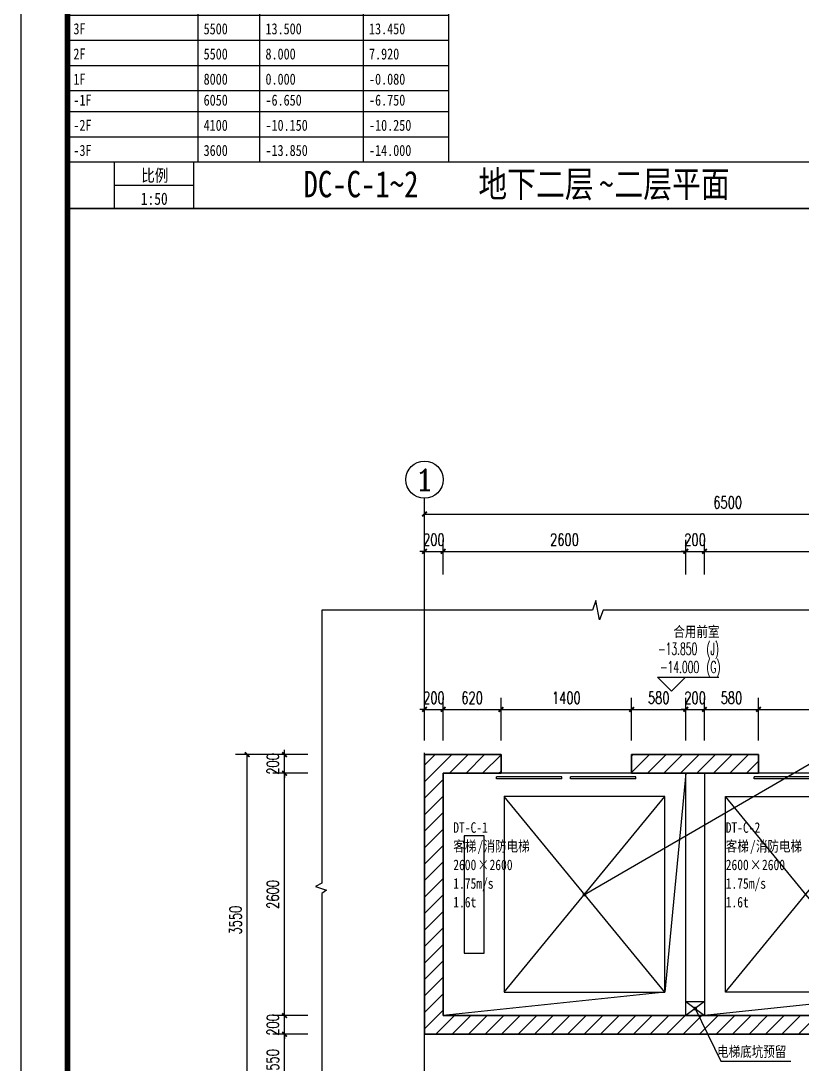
# Model space of a CAD drawing. Header units: millimetres. Extents: x 434053 to 1059003, y -2417481 to 936527.
# Drawn here: x 628801 to 637175, y -1947937 to -1936744 of the extents above; entities that cross this region are included whole.
import ezdxf
from ezdxf.enums import TextEntityAlignment as Align

# ---------------------------------------------------------------- set-up
doc = ezdxf.new("R2010")
doc.units = ezdxf.units.MM
doc.header["$LTSCALE"] = 1000
doc.header["$MEASUREMENT"] = 0
doc.linetypes.add('DOTE', pattern=[2.42, 2, -0.2, 0.02, -0.2])
doc.layers.get('Defpoints').update_dxf_attribs({"color": 6})
for name, color, linetype in [('A-ANNO-DIMS', 3, 'Continuous'), ('A-ANNO-ELEV', 3, 'Continuous'), ('A-ANNO-TTLB', 7, 'Continuous'), ('A-AXIS', 16, 'DOTE'), ('A-DOOR', 2, 'Continuous'), ('A-WALL-PATT', 8, 'Continuous'), ('AXIS', 3, 'Continuous'), ('AXIS_TEXT', 7, 'Continuous'), ('DIM_SYMB', 3, 'Continuous'), ('PARTS-STAIR', 2, 'Continuous'), ('PUB_DIM', 83, 'Continuous'), ('PUB_TAB', 7, 'Continuous'), ('PUB_TEXT', 7, 'Continuous'), ('建筑-楼板开洞', 251, 'Continuous')]:
    doc.layers.add(name, color=color, linetype=linetype)
doc.layers.add('A-ANNO-TEXT', color=7, linetype='Continuous', lineweight=25)
doc.layers.add('A-WALL', color=5, linetype='Continuous', lineweight=35)
doc.styles.add('_TCH_AXIS', font='COMPLEX', dxfattribs={"bigfont": 'GBCBIG'})
doc.styles.add('_TCH_DIM', font='SIMPLEX.shx', dxfattribs={"width": 0.8, "height": 3, "bigfont": 'GBCBIG.shx'})
doc.styles.add('_TCH_DIM_T3', font='SIMPLEX', dxfattribs={"width": 0.705882, "bigfont": 'GBCBIG'})
doc.styles.add('COMPLEX', font='COMPLEX')
doc.styles.add('TITXV', font='', dxfattribs={"width": 0.8})
doc.styles.add('宋体', font='', dxfattribs={"width": 0.8})
doc.styles.get('TITXV').set_extended_font_data('SimSun')
doc.styles.get('宋体').set_extended_font_data('SimSun')
doc.dimstyles.new('_TCH_ARCH&&50', dxfattribs={"dimtxt": 127.5, "dimasz": 50, "dimexe": 125, "dimexo": 150, "dimgap": 61.25, "dimtad": 1, "dimdec": 0, "dimzin": 0, "dimdsep": 46, "dimtxsty": '_TCH_DIM_T3', "dimblk": 'ARCHTICK', "dimcen": 0.09, "dimclrt": 7, "dimazin": 2, "dimtfac": 1, "dimtdec": 0, "dimtix": 1, "dimtmove": 2, "dimatfit": 3, "dimfxl": 1, "dimtolj": 1, "dimtzin": 0, "dimarcsym": 0})
pattern_1 = [(45, (-1713816.56, -1462893.01), (-88.388383, 88.388383), [])]

# ---------------------------------------------------------------- blocks, each defined once
blk = doc.blocks.new('asdfgafgA$C15443CC7')
at = {"layer": 'A-ANNO-TTLB'}
blk.add_lwpolyline([(52200, 0), (209850, 0), (209850, 89100), (52200, 89100)], close=True, dxfattribs=at)
at = {"layer": 'A-ANNO-TTLB', "const_width": 180}
blk.add_lwpolyline([(55950, 1500), (208350, 1500), (208350, 87600), (55950, 87600)], close=True, dxfattribs=at)
blk = doc.blocks.new('asdfadfsdhg')
at = {"xscale": 0.3333333333333333, "yscale": 0.3333333333333333, "zscale": 0.3333333333333333, "rotation": 270}
blk.add_blockref('asdfgafgA$C15443CC7', (0, 69950), dxfattribs=at)
blk = doc.blocks.new('adfgfsfgj')
for p, q in [((0, 500), (14325, 500)), ((500, 500), (500, 0)), ((1350, 500), (1350, 0)), ((500, 250), (1350, 250))]:
    blk.add_line(p, q)
blk.add_lwpolyline([(0, 14820), (14325, 14820), (14325, 0), (0, 0)], close=True)
at = {"layer": 'PUB_TEXT', "style": '宋体', "width": 0.8}
for s, p in [('比例', (791, 288)), ('1:50', (786, 38))]:
    blk.add_text(s, height=132.2, dxfattribs=at).set_placement(p)
blk = doc.blocks.new('ASDGSDF')
at = {"layer": 'PUB_TAB'}
for points in [[(0, 1845), (4089, 1845)], [(0, 1845), (0, 0)], [(1396, 1845), (1396, 765)], [(2059, 1845), (2059, 765)], [(3169, 1845), (3169, 765)], [(4089, 765), (4089, 1845)], [(0, 1575), (4089, 1575)], [(0, 1575), (4089, 1575)], [(0, 1575), (4089, 1575)], [(0, 1575), (4089, 1575)], [(0, 1305), (4089, 1305)], [(0, 1035), (4089, 1035)], [(0, 765), (4089, 765)], [(0, 0), (4089, 0), (4089, 765)], [(0, 765), (4089, 765)], [(0, 765), (4089, 765)], [(1396, 765), (1396, 0)], [(2059, 765), (2059, 0)], [(3169, 765), (3169, 0)], [(0, 540), (4089, 540)], [(0, 270), (4089, 270)]]:
    blk.add_lwpolyline(points, dxfattribs=at)
at = {"layer": 'PUB_TAB', "style": 'TITXV', "width": 0.8}
for s, p in [('楼层', (63, 1638)), ('层高', (1459, 1638)), ('建筑标高（', (2122, 1638)), ('J', (2802, 1638)), ('）', (2870, 1638)), ('H', (3007, 1638)), ('结构标高', (3232, 1638)), ('(G)', (3776, 1638)), ('3F', (63, 1368)), ('5500', (1459, 1368)), ('13.500', (2122, 1368)), ('13.450', (3232, 1368)), ('2F', (63, 1098)), ('5500', (1459, 1098)), ('8.000', (2122, 1098)), ('7.920', (3232, 1098)), ('1F', (63, 828)), ('8000', (1459, 828)), ('0.000', (2122, 828)), ('-0.080', (3232, 828)), ('-1F', (63, 603)), ('6050', (1459, 603)), ('-6.650', (2122, 603)), ('-6.750', (3232, 603)), ('-2F', (63, 333)), ('4100', (1459, 333)), ('-10.150', (2122, 333)), ('-10.250', (3232, 333)), ('-3F', (63, 63)), ('3600', (1459, 63)), ('-13.850', (2122, 63)), ('-14.000', (3232, 63))]:
    blk.add_text(s, height=119, dxfattribs=at).set_placement(p)
blk = doc.blocks.new('_AXISO')
blk.add_circle((0, 0), 0.5)
at = {"layer": 'AXIS_TEXT', "style": 'COMPLEX', "width": 1.041667}
blk.add_attdef('A', text='', height=0.56, dxfattribs=at).set_placement((-0.25, -0.28), (0.25, -0.28), align=Align.FIT)
blk = doc.blocks.new('_ArchTick')
at = {"color": 0, "linetype": 'ByBlock', "const_width": 0.4}
blk.add_lwpolyline([(-0.5, -0.5), (0.5, 0.5)], dxfattribs=at)
blk = doc.blocks.new('*D2522')
at = {"layer": 'Defpoints', "color": 0, "transparency": 16777216}
for p in [(-7400, 10350), (-6600, 10350), (-6600, 6800)]:
    blk.add_point(p, dxfattribs=at)
at = {"layer": 'PUB_DIM', "color": 0, "lineweight": -2, "transparency": 16777216}
for p, q in [((-6750, 10350), (-7525, 10350)), ((-7400, 6800), (-7400, 10350)), ((-6750, 6800), (-7525, 6800))]:
    blk.add_line(p, q, dxfattribs=at)
at = {"layer": 'PUB_DIM', "color": 0, "lineweight": -2, "transparency": 16777216, "xscale": 50, "yscale": 50, "zscale": 50}
for p, rotation in [((-7400, 10350), 90), ((-7400, 6800), 270)]:
    blk.add_blockref('_ArchTick', p, dxfattribs=dict(at, rotation=rotation))
at = {"layer": 'PUB_DIM', "color": 7, "transparency": 16777216, "insert": (-7525, 8575), "char_height": 127.5, "attachment_point": 5, "rotation": 90, "style": '_TCH_DIM_T3'}
blk.add_mtext('\\A1;3550', dxfattribs=at)
blk = doc.blocks.new('*D2523')
at = {"layer": 'Defpoints', "color": 0, "transparency": 16777216}
for p in [(-7000, 10350), (-6600, 10350), (-6600, 10150)]:
    blk.add_point(p, dxfattribs=at)
at = {"layer": 'PUB_DIM', "color": 0, "lineweight": -2, "transparency": 16777216}
for p, q in [((-6750, 10350), (-7125, 10350)), ((-7000, 10350), (-7000, 10400)), ((-7000, 10150), (-7000, 10350)), ((-6750, 10150), (-7125, 10150)), ((-7000, 10150), (-7000, 10100))]:
    blk.add_line(p, q, dxfattribs=at)
at = {"layer": 'PUB_DIM', "color": 0, "lineweight": -2, "transparency": 16777216, "xscale": 50, "yscale": 50, "zscale": 50}
for p, rotation in [((-7000, 10350), 270), ((-7000, 10150), 90)]:
    blk.add_blockref('_ArchTick', p, dxfattribs=dict(at, rotation=rotation))
at = {"layer": 'PUB_DIM', "color": 7, "transparency": 16777216, "insert": (-7125, 10250), "char_height": 127.5, "attachment_point": 5, "rotation": 90, "style": '_TCH_DIM_T3'}
blk.add_mtext('\\A1;200', dxfattribs=at)
blk = doc.blocks.new('*D2524')
at = {"layer": 'Defpoints', "color": 0, "transparency": 16777216}
for p in [(-7000, 10150), (-6600, 10150), (-6600, 7550)]:
    blk.add_point(p, dxfattribs=at)
at = {"layer": 'PUB_DIM', "color": 0, "lineweight": -2, "transparency": 16777216}
for p, q in [((-6750, 10150), (-7125, 10150)), ((-7000, 7550), (-7000, 10150)), ((-6750, 7550), (-7125, 7550))]:
    blk.add_line(p, q, dxfattribs=at)
at = {"layer": 'PUB_DIM', "color": 0, "lineweight": -2, "transparency": 16777216, "xscale": 50, "yscale": 50, "zscale": 50}
for p, rotation in [((-7000, 10150), 90), ((-7000, 7550), 270)]:
    blk.add_blockref('_ArchTick', p, dxfattribs=dict(at, rotation=rotation))
at = {"layer": 'PUB_DIM', "color": 7, "transparency": 16777216, "insert": (-7125, 8850), "char_height": 127.5, "attachment_point": 5, "rotation": 90, "style": '_TCH_DIM_T3'}
blk.add_mtext('\\A1;2600', dxfattribs=at)
blk = doc.blocks.new('*D2525')
at = {"layer": 'Defpoints', "color": 0, "transparency": 16777216}
for p in [(-7000, 7550), (-6600, 7550), (-6600, 7350)]:
    blk.add_point(p, dxfattribs=at)
at = {"layer": 'PUB_DIM', "color": 0, "lineweight": -2, "transparency": 16777216}
for p, q in [((-6750, 7550), (-7125, 7550)), ((-7000, 7550), (-7000, 7600)), ((-7000, 7350), (-7000, 7550)), ((-6750, 7350), (-7125, 7350)), ((-7000, 7350), (-7000, 7300))]:
    blk.add_line(p, q, dxfattribs=at)
at = {"layer": 'PUB_DIM', "color": 0, "lineweight": -2, "transparency": 16777216, "xscale": 50, "yscale": 50, "zscale": 50}
for p, rotation in [((-7000, 7550), 270), ((-7000, 7350), 90)]:
    blk.add_blockref('_ArchTick', p, dxfattribs=dict(at, rotation=rotation))
at = {"layer": 'PUB_DIM', "color": 7, "transparency": 16777216, "insert": (-7125, 7450), "char_height": 127.5, "attachment_point": 5, "rotation": 90, "style": '_TCH_DIM_T3'}
blk.add_mtext('\\A1;200', dxfattribs=at)
blk = doc.blocks.new('*D2526')
at = {"layer": 'Defpoints', "color": 0, "transparency": 16777216}
for p in [(-7000, 7350), (-6600, 7350), (-6600, 6800)]:
    blk.add_point(p, dxfattribs=at)
at = {"layer": 'PUB_DIM', "color": 0, "lineweight": -2, "transparency": 16777216}
for p, q in [((-6750, 7350), (-7125, 7350)), ((-7000, 6800), (-7000, 7350)), ((-6750, 6800), (-7125, 6800))]:
    blk.add_line(p, q, dxfattribs=at)
at = {"layer": 'PUB_DIM', "color": 0, "lineweight": -2, "transparency": 16777216, "xscale": 50, "yscale": 50, "zscale": 50}
for p, rotation in [((-7000, 7350), 90), ((-7000, 6800), 270)]:
    blk.add_blockref('_ArchTick', p, dxfattribs=dict(at, rotation=rotation))
at = {"layer": 'PUB_DIM', "color": 7, "transparency": 16777216, "insert": (-7125, 7075), "char_height": 127.5, "attachment_point": 5, "rotation": 90, "style": '_TCH_DIM_T3'}
blk.add_mtext('\\A1;550', dxfattribs=at)
blk = doc.blocks.new('*D2538')
at = {"layer": 'Defpoints', "color": 0, "transparency": 16777216}
for p in [(1000, 12931), (-5500, 12131), (1000, 12131)]:
    blk.add_point(p, dxfattribs=at)
at = {"layer": 'PUB_DIM', "color": 0, "lineweight": -2, "transparency": 16777216}
for p, q in [((-5500, 12281), (-5500, 13056)), ((1000, 12281), (1000, 13056)), ((-5500, 12931), (1000, 12931))]:
    blk.add_line(p, q, dxfattribs=at)
at = {"layer": 'PUB_DIM', "color": 0, "lineweight": -2, "transparency": 16777216, "xscale": 50, "yscale": 50, "zscale": 50, "rotation": 180}
blk.add_blockref('_ArchTick', (-5500, 12931), dxfattribs=at)
at = {"layer": 'PUB_DIM', "color": 0, "lineweight": -2, "transparency": 16777216, "xscale": 50, "yscale": 50, "zscale": 50}
blk.add_blockref('_ArchTick', (1000, 12931), dxfattribs=at)
at = {"layer": 'PUB_DIM', "color": 7, "transparency": 16777216, "insert": (-2250, 13056), "char_height": 127.5, "attachment_point": 5, "style": '_TCH_DIM_T3'}
blk.add_mtext('\\A1;6500', dxfattribs=at)
blk = doc.blocks.new('*D2539')
at = {"layer": 'Defpoints', "color": 0, "transparency": 16777216}
for p in [(-5300, 12531), (-5500, 12131), (-5300, 12131)]:
    blk.add_point(p, dxfattribs=at)
at = {"layer": 'PUB_DIM', "color": 0, "lineweight": -2, "transparency": 16777216}
for p, q in [((-5500, 12281), (-5500, 12656)), ((-5300, 12281), (-5300, 12656)), ((-5500, 12531), (-5550, 12531)), ((-5500, 12531), (-5300, 12531)), ((-5300, 12531), (-5250, 12531))]:
    blk.add_line(p, q, dxfattribs=at)
at = {"layer": 'PUB_DIM', "color": 0, "lineweight": -2, "transparency": 16777216, "xscale": 50, "yscale": 50, "zscale": 50}
blk.add_blockref('_ArchTick', (-5500, 12531), dxfattribs=at)
at = {"layer": 'PUB_DIM', "color": 0, "lineweight": -2, "transparency": 16777216, "xscale": 50, "yscale": 50, "zscale": 50, "rotation": 180}
blk.add_blockref('_ArchTick', (-5300, 12531), dxfattribs=at)
at = {"layer": 'PUB_DIM', "color": 7, "transparency": 16777216, "insert": (-5400, 12656), "char_height": 127.5, "attachment_point": 5, "style": '_TCH_DIM_T3'}
blk.add_mtext('\\A1;200', dxfattribs=at)
blk = doc.blocks.new('*D2540')
at = {"layer": 'Defpoints', "color": 0, "transparency": 16777216}
for p in [(-2700, 12531), (-5300, 12131), (-2700, 12131)]:
    blk.add_point(p, dxfattribs=at)
at = {"layer": 'PUB_DIM', "color": 0, "lineweight": -2, "transparency": 16777216}
for p, q in [((-5300, 12281), (-5300, 12656)), ((-2700, 12281), (-2700, 12656)), ((-5300, 12531), (-2700, 12531))]:
    blk.add_line(p, q, dxfattribs=at)
at = {"layer": 'PUB_DIM', "color": 0, "lineweight": -2, "transparency": 16777216, "xscale": 50, "yscale": 50, "zscale": 50, "rotation": 180}
blk.add_blockref('_ArchTick', (-5300, 12531), dxfattribs=at)
at = {"layer": 'PUB_DIM', "color": 0, "lineweight": -2, "transparency": 16777216, "xscale": 50, "yscale": 50, "zscale": 50}
blk.add_blockref('_ArchTick', (-2700, 12531), dxfattribs=at)
at = {"layer": 'PUB_DIM', "color": 7, "transparency": 16777216, "insert": (-4000, 12656), "char_height": 127.5, "attachment_point": 5, "style": '_TCH_DIM_T3'}
blk.add_mtext('\\A1;2600', dxfattribs=at)
blk = doc.blocks.new('*D2541')
at = {"layer": 'Defpoints', "color": 0, "transparency": 16777216}
for p in [(-2500, 12531), (-2700, 12131), (-2500, 12131)]:
    blk.add_point(p, dxfattribs=at)
at = {"layer": 'PUB_DIM', "color": 0, "lineweight": -2, "transparency": 16777216}
for p, q in [((-2700, 12281), (-2700, 12656)), ((-2500, 12281), (-2500, 12656)), ((-2700, 12531), (-2750, 12531)), ((-2700, 12531), (-2500, 12531)), ((-2500, 12531), (-2450, 12531))]:
    blk.add_line(p, q, dxfattribs=at)
at = {"layer": 'PUB_DIM', "color": 0, "lineweight": -2, "transparency": 16777216, "xscale": 50, "yscale": 50, "zscale": 50}
blk.add_blockref('_ArchTick', (-2700, 12531), dxfattribs=at)
at = {"layer": 'PUB_DIM', "color": 0, "lineweight": -2, "transparency": 16777216, "xscale": 50, "yscale": 50, "zscale": 50, "rotation": 180}
blk.add_blockref('_ArchTick', (-2500, 12531), dxfattribs=at)
at = {"layer": 'PUB_DIM', "color": 7, "transparency": 16777216, "insert": (-2600, 12656), "char_height": 127.5, "attachment_point": 5, "style": '_TCH_DIM_T3'}
blk.add_mtext('\\A1;200', dxfattribs=at)
blk = doc.blocks.new('*D2542')
at = {"layer": 'Defpoints', "color": 0, "transparency": 16777216}
for p in [(100, 12531), (-2500, 12131), (100, 12131)]:
    blk.add_point(p, dxfattribs=at)
at = {"layer": 'PUB_DIM', "color": 0, "lineweight": -2, "transparency": 16777216}
for p, q in [((-2500, 12281), (-2500, 12656)), ((100, 12281), (100, 12656)), ((-2500, 12531), (100, 12531))]:
    blk.add_line(p, q, dxfattribs=at)
at = {"layer": 'PUB_DIM', "color": 0, "lineweight": -2, "transparency": 16777216, "xscale": 50, "yscale": 50, "zscale": 50, "rotation": 180}
blk.add_blockref('_ArchTick', (-2500, 12531), dxfattribs=at)
at = {"layer": 'PUB_DIM', "color": 0, "lineweight": -2, "transparency": 16777216, "xscale": 50, "yscale": 50, "zscale": 50}
blk.add_blockref('_ArchTick', (100, 12531), dxfattribs=at)
at = {"layer": 'PUB_DIM', "color": 7, "transparency": 16777216, "insert": (-1200, 12656), "char_height": 127.5, "attachment_point": 5, "style": '_TCH_DIM_T3'}
blk.add_mtext('\\A1;2600', dxfattribs=at)
blk = doc.blocks.new('asdfasfasdfas')
at = {"layer": 'PARTS-STAIR'}
for p, q in [((860, 2100), (-860, 2100)), ((860, 0), (-860, 2100)), ((-860, 2100), (-860, 0)), ((-860, 0), (860, 2100)), ((860, 0), (860, 2100)), ((-1075, 1680), (-1290, 1680)), ((-1290, 1680), (-1290, 420)), ((-1075, 420), (-1075, 1680)), ((-1290, 420), (-1075, 420)), ((-860, 0), (860, 0))]:
    blk.add_line(p, q, dxfattribs=at)
blk = doc.blocks.new('*D1789')
at = {"layer": 'A-ANNO-DIMS', "color": 0, "lineweight": -2, "transparency": 16777216}
for p, q in [((633128, -1944466), (633128, -1944006)), ((633328, -1944466), (633328, -1944006)), ((633128, -1944131), (633078, -1944131)), ((633128, -1944131), (633328, -1944131)), ((633328, -1944131), (633378, -1944131))]:
    blk.add_line(p, q, dxfattribs=at)
at = {"layer": 'Defpoints', "color": 0, "transparency": 16777216}
for p in [(633328, -1944131), (633128, -1944616), (633328, -1944616)]:
    blk.add_point(p, dxfattribs=at)
at = {"layer": 'A-ANNO-DIMS', "color": 0, "lineweight": -2, "transparency": 16777216, "xscale": 50, "yscale": 50, "zscale": 50}
blk.add_blockref('_ArchTick', (633128, -1944131), dxfattribs=at)
at = {"layer": 'A-ANNO-DIMS', "color": 0, "lineweight": -2, "transparency": 16777216, "xscale": 50, "yscale": 50, "zscale": 50, "rotation": 180}
blk.add_blockref('_ArchTick', (633328, -1944131), dxfattribs=at)
at = {"layer": 'A-ANNO-DIMS', "color": 7, "transparency": 16777216, "insert": (633228, -1944006), "char_height": 127.5, "attachment_point": 5, "style": '_TCH_DIM_T3'}
blk.add_mtext('\\A1;200', dxfattribs=at)
blk = doc.blocks.new('*D1790')
at = {"layer": 'A-ANNO-DIMS', "color": 0, "lineweight": -2, "transparency": 16777216}
for p, q in [((633328, -1944466), (633328, -1944006)), ((633948, -1944466), (633948, -1944006)), ((633328, -1944131), (633948, -1944131))]:
    blk.add_line(p, q, dxfattribs=at)
at = {"layer": 'Defpoints', "color": 0, "transparency": 16777216}
for p in [(633948, -1944131), (633328, -1944616), (633948, -1944616)]:
    blk.add_point(p, dxfattribs=at)
at = {"layer": 'A-ANNO-DIMS', "color": 0, "lineweight": -2, "transparency": 16777216, "xscale": 50, "yscale": 50, "zscale": 50, "rotation": 180}
blk.add_blockref('_ArchTick', (633328, -1944131), dxfattribs=at)
at = {"layer": 'A-ANNO-DIMS', "color": 0, "lineweight": -2, "transparency": 16777216, "xscale": 50, "yscale": 50, "zscale": 50}
blk.add_blockref('_ArchTick', (633948, -1944131), dxfattribs=at)
at = {"layer": 'A-ANNO-DIMS', "color": 7, "transparency": 16777216, "insert": (633638, -1944006), "char_height": 127.5, "attachment_point": 5, "style": '_TCH_DIM_T3'}
blk.add_mtext('\\A1;620', dxfattribs=at)
blk = doc.blocks.new('*D1791')
at = {"layer": 'A-ANNO-DIMS', "color": 0, "lineweight": -2, "transparency": 16777216}
for p, q in [((633948, -1944466), (633948, -1944006)), ((635348, -1944466), (635348, -1944006)), ((633948, -1944131), (635348, -1944131))]:
    blk.add_line(p, q, dxfattribs=at)
at = {"layer": 'Defpoints', "color": 0, "transparency": 16777216}
for p in [(635348, -1944131), (633948, -1944616), (635348, -1944616)]:
    blk.add_point(p, dxfattribs=at)
at = {"layer": 'A-ANNO-DIMS', "color": 0, "lineweight": -2, "transparency": 16777216, "xscale": 50, "yscale": 50, "zscale": 50, "rotation": 180}
blk.add_blockref('_ArchTick', (633948, -1944131), dxfattribs=at)
at = {"layer": 'A-ANNO-DIMS', "color": 0, "lineweight": -2, "transparency": 16777216, "xscale": 50, "yscale": 50, "zscale": 50}
blk.add_blockref('_ArchTick', (635348, -1944131), dxfattribs=at)
at = {"layer": 'A-ANNO-DIMS', "color": 7, "transparency": 16777216, "insert": (634648, -1944006), "char_height": 127.5, "attachment_point": 5, "style": '_TCH_DIM_T3'}
blk.add_mtext('\\A1;1400', dxfattribs=at)
blk = doc.blocks.new('*D1792')
at = {"layer": 'A-ANNO-DIMS', "color": 0, "lineweight": -2, "transparency": 16777216}
for p, q in [((635348, -1944466), (635348, -1944006)), ((635928, -1944466), (635928, -1944006)), ((635348, -1944131), (635928, -1944131))]:
    blk.add_line(p, q, dxfattribs=at)
at = {"layer": 'Defpoints', "color": 0, "transparency": 16777216}
for p in [(635928, -1944131), (635348, -1944616), (635928, -1944616)]:
    blk.add_point(p, dxfattribs=at)
at = {"layer": 'A-ANNO-DIMS', "color": 0, "lineweight": -2, "transparency": 16777216, "xscale": 50, "yscale": 50, "zscale": 50, "rotation": 180}
blk.add_blockref('_ArchTick', (635348, -1944131), dxfattribs=at)
at = {"layer": 'A-ANNO-DIMS', "color": 0, "lineweight": -2, "transparency": 16777216, "xscale": 50, "yscale": 50, "zscale": 50}
blk.add_blockref('_ArchTick', (635928, -1944131), dxfattribs=at)
at = {"layer": 'A-ANNO-DIMS', "color": 7, "transparency": 16777216, "insert": (635638, -1944006), "char_height": 127.5, "attachment_point": 5, "style": '_TCH_DIM_T3'}
blk.add_mtext('\\A1;580', dxfattribs=at)
blk = doc.blocks.new('*D1793')
at = {"layer": 'A-ANNO-DIMS', "color": 0, "lineweight": -2, "transparency": 16777216}
for p, q in [((635928, -1944466), (635928, -1944006)), ((636128, -1944466), (636128, -1944006)), ((635928, -1944131), (635878, -1944131)), ((635928, -1944131), (636128, -1944131)), ((636128, -1944131), (636178, -1944131))]:
    blk.add_line(p, q, dxfattribs=at)
at = {"layer": 'Defpoints', "color": 0, "transparency": 16777216}
for p in [(636128, -1944131), (635928, -1944616), (636128, -1944616)]:
    blk.add_point(p, dxfattribs=at)
at = {"layer": 'A-ANNO-DIMS', "color": 0, "lineweight": -2, "transparency": 16777216, "xscale": 50, "yscale": 50, "zscale": 50}
blk.add_blockref('_ArchTick', (635928, -1944131), dxfattribs=at)
at = {"layer": 'A-ANNO-DIMS', "color": 0, "lineweight": -2, "transparency": 16777216, "xscale": 50, "yscale": 50, "zscale": 50, "rotation": 180}
blk.add_blockref('_ArchTick', (636128, -1944131), dxfattribs=at)
at = {"layer": 'A-ANNO-DIMS', "color": 7, "transparency": 16777216, "insert": (636028, -1944006), "char_height": 127.5, "attachment_point": 5, "style": '_TCH_DIM_T3'}
blk.add_mtext('\\A1;200', dxfattribs=at)
blk = doc.blocks.new('*D1794')
at = {"layer": 'A-ANNO-DIMS', "color": 0, "lineweight": -2, "transparency": 16777216}
for p, q in [((636128, -1944466), (636128, -1944006)), ((636708, -1944466), (636708, -1944006)), ((636128, -1944131), (636708, -1944131))]:
    blk.add_line(p, q, dxfattribs=at)
at = {"layer": 'Defpoints', "color": 0, "transparency": 16777216}
for p in [(636708, -1944131), (636128, -1944616), (636708, -1944616)]:
    blk.add_point(p, dxfattribs=at)
at = {"layer": 'A-ANNO-DIMS', "color": 0, "lineweight": -2, "transparency": 16777216, "xscale": 50, "yscale": 50, "zscale": 50, "rotation": 180}
blk.add_blockref('_ArchTick', (636128, -1944131), dxfattribs=at)
at = {"layer": 'A-ANNO-DIMS', "color": 0, "lineweight": -2, "transparency": 16777216, "xscale": 50, "yscale": 50, "zscale": 50}
blk.add_blockref('_ArchTick', (636708, -1944131), dxfattribs=at)
at = {"layer": 'A-ANNO-DIMS', "color": 7, "transparency": 16777216, "insert": (636418, -1944006), "char_height": 127.5, "attachment_point": 5, "style": '_TCH_DIM_T3'}
blk.add_mtext('\\A1;580', dxfattribs=at)
blk = doc.blocks.new('*D1795')
at = {"layer": 'A-ANNO-DIMS', "color": 0, "lineweight": -2, "transparency": 16777216}
for p, q in [((636708, -1944466), (636708, -1944006)), ((638108, -1944466), (638108, -1944006)), ((636708, -1944131), (638108, -1944131))]:
    blk.add_line(p, q, dxfattribs=at)
at = {"layer": 'Defpoints', "color": 0, "transparency": 16777216}
for p in [(638108, -1944131), (636708, -1944616), (638108, -1944616)]:
    blk.add_point(p, dxfattribs=at)
at = {"layer": 'A-ANNO-DIMS', "color": 0, "lineweight": -2, "transparency": 16777216, "xscale": 50, "yscale": 50, "zscale": 50, "rotation": 180}
blk.add_blockref('_ArchTick', (636708, -1944131), dxfattribs=at)
at = {"layer": 'A-ANNO-DIMS', "color": 0, "lineweight": -2, "transparency": 16777216, "xscale": 50, "yscale": 50, "zscale": 50}
blk.add_blockref('_ArchTick', (638108, -1944131), dxfattribs=at)
at = {"layer": 'A-ANNO-DIMS', "color": 7, "transparency": 16777216, "insert": (637408, -1944006), "char_height": 127.5, "attachment_point": 5, "style": '_TCH_DIM_T3'}
blk.add_mtext('\\A1;1400', dxfattribs=at)
blk = doc.blocks.new('$DORLIB2D$00000127')
at = {"color": 0}
for points in [[(-0.5333, 0.7949), (-0.5333, 0.6904)], [(-0.0333, 0.7949), (-0.5333, 0.7949)], [(-0.0333, 0.7949), (-0.0333, 0.6904)], [(0.5333, 0.7949), (0.0333, 0.7949)], [(0.0333, 0.7949), (0.0333, 0.6904)], [(0.5333, 0.7949), (0.5333, 0.6904)], [(-0.0333, 0.6904), (-0.5333, 0.6904)], [(0.5333, 0.6904), (0.0333, 0.6904)], [(0.5, 0.5), (-0.5, 0.5)]]:
    blk.add_lwpolyline(points, dxfattribs=at)
blk = doc.blocks.new('ASDGFDGF')
at = {"layer": 'A-AXIS'}
blk.add_line((-5500, 5950), (-5500, 11900), dxfattribs=at)
at = {"layer": 'AXIS'}
blk.add_line((-5500, 11900), (-5500, 13100), dxfattribs=at)
at = {"layer": 'DIM_SYMB'}
blk.add_lwpolyline([(1500, 11900), (-3586.6, 11900), (-3624.8, 11795), (-3661.8, 12005), (-3699.1, 11900), (-6600, 11900), (-6600, 8972.3), (-6669.2, 8934.1), (-6549.3, 8897.1), (-6600, 8859.8), (-6600, 5950), (-3699.1, 5950), (-3661.8, 6043.7), (-3629.3, 5869), (-3586.6, 5950), (1500, 5950), (1500, 8859.8), (1595, 8897.1), (1421.8, 8934.1), (1500, 8972.3), (1500, 11900)], dxfattribs=at)
at = {"layer": 'AXIS'}
ref = blk.add_blockref('_AXISO', (-5500, 13300), dxfattribs=dict(at, xscale=400, yscale=400, zscale=400))
ref.add_attrib('A', '1', dxfattribs={"layer": 'AXIS_TEXT', "height": 226.3, "style": '_TCH_AXIS', "width": 2.333333}).set_placement((-5613.1, 13186.9), (-5386.9, 13186.9), align=Align.FIT)
at = {"layer": 'PUB_DIM'}
for p1, p2, distance, picture, middle in [((-5500, 12130.9), (1000, 12130.9), 800, '*D2538', (-2250, 13055.9)), ((-5500, 12130.9), (-5300, 12130.9), 400, '*D2539', (-5400, 12655.9)), ((-5300, 12130.9), (-2700, 12130.9), 400, '*D2540', (-4000, 12655.9)), ((-2700, 12130.9), (-2500, 12130.9), 400, '*D2541', (-2600, 12655.9)), ((-2500, 12130.9), (100, 12130.9), 400, '*D2542', (-1200, 12655.9)), ((-6600, 6800), (-6600, 10350), 800, '*D2522', (-7525, 8575)), ((-6600, 10150), (-6600, 10350), 400, '*D2523', (-7125, 10250)), ((-6600, 7550), (-6600, 10150), 400, '*D2524', (-7125, 8850)), ((-6600, 7350), (-6600, 7550), 400, '*D2525', (-7125, 7450)), ((-6600, 6800), (-6600, 7350), 400, '*D2526', (-7125, 7075))]:
    dim = blk.add_aligned_dim(p1=p1, p2=p2, distance=distance, dimstyle='_TCH_ARCH&&50', dxfattribs=at)
    dim.commit()
    dim.dimension.update_dxf_attribs({"geometry": picture, "text_midpoint": middle})

msp = doc.modelspace()

# ---------------------------------------------------------------- hatches: boundary and pattern name
at = {"layer": 'A-WALL-PATT'}
h = msp.add_hatch(dxfattribs=at)
h.set_pattern_fill('普通砖', color=256, scale=50, style=0)
h.set_pattern_definition(pattern_1)
h.paths.add_polyline_path([(633327.7, -1944816.1), (633127.7, -1944616.1), (633127.7, -1947616.1), (633327.7, -1947416.1)])
h = msp.add_hatch(dxfattribs=at)
h.set_pattern_fill('普通砖', color=256, scale=50, style=0)
h.set_pattern_definition(pattern_1)
h.paths.add_polyline_path([(633327.7, -1944816.1), (633947.7, -1944816.1), (633947.7, -1944616.1), (633127.7, -1944616.1)])
h = msp.add_hatch(dxfattribs=at)
h.set_pattern_fill('普通砖', color=256, scale=50, style=0)
h.set_pattern_definition(pattern_1)
h.paths.add_polyline_path([(635347.7, -1944816.1), (636707.7, -1944816.1), (636707.7, -1944616.1), (635347.7, -1944616.1)])
h = msp.add_hatch(dxfattribs=at)
h.set_pattern_fill('普通砖', color=256, scale=50, style=0)
h.set_pattern_definition(pattern_1)
h.paths.add_polyline_path([(633327.7, -1947416.1), (633127.7, -1947616.1), (638827.7, -1947616.1), (638827.7, -1947482.8), (638727.7, -1947416.1)])

# ---------------------------------------------------------------- linework, layer by layer
for p, q in [((635927.7, -1947266.1), (636127.7, -1947416.1)), ((636127.7, -1947266.1), (635927.7, -1947416.1))]:
    msp.add_line(p, q)
msp.add_lwpolyline([(636127.7, -1947416.1), (635927.7, -1947416.1), (635927.7, -1947266.1), (636127.7, -1947266.1)], close=True)
at = {"layer": 'A-ANNO-ELEV'}
for p, q in [((635774, -1943935.4), (635624, -1943785.4)), ((635624, -1943785.4), (636282.2, -1943785.4)), ((635774, -1943935.4), (635924, -1943785.4))]:
    msp.add_line(p, q, dxfattribs=at)
at = {"layer": 'A-WALL'}
for p, q in [((633127.7, -1944616.1), (633127.7, -1947616.1)), ((633947.7, -1944616.1), (633127.7, -1944616.1)), ((633947.7, -1944816.1), (633947.7, -1944616.1)), ((636707.7, -1944616.1), (635347.7, -1944616.1)), ((635347.7, -1944616.1), (635347.7, -1944816.1)), ((636707.7, -1944816.1), (636707.7, -1944616.1)), ((633327.7, -1944816.1), (633327.7, -1947416.1)), ((633327.7, -1944816.1), (633947.7, -1944816.1)), ((635347.7, -1944816.1), (636707.7, -1944816.1)), ((633327.7, -1947416.1), (638727.7, -1947416.1)), ((633127.7, -1947616.1), (638827.7, -1947616.1))]:
    msp.add_line(p, q, dxfattribs=at)
at = {"layer": 'AXIS'}
for p, q in [((634842.5, -1946116.1), (638789.1, -1943825)), ((636027.7, -1947341.1), (636304.4, -1947904.1)), ((636304.4, -1947904.1), (637055.4, -1947904.1))]:
    msp.add_line(p, q, dxfattribs=at)
at = {"layer": 'AXIS', "const_width": 20}
for points in [[(634833.9, -1946121.1, 1), (634851.2, -1946111.1, 1)], [(636023.3, -1947332.1, 1), (636032.1, -1947350.1, 1)]]:
    msp.add_lwpolyline(points, format="xyb", close=True, dxfattribs=at)
at = {"layer": '建筑-楼板开洞'}
for points in [[(633327.7, -1947416.1), (635927.7, -1947416.1), (635927.7, -1944816.1), (633327.7, -1944816.1)], [(636127.7, -1947416.1), (638727.7, -1947416.1), (638727.7, -1944816.1), (636127.7, -1944816.1)]]:
    msp.add_lwpolyline(points, close=True, dxfattribs=at)
for points in [[(635927.7, -1944816.1), (635702.7, -1947166.1), (633327.7, -1947416.1)], [(638727.7, -1944816.1), (638503, -1947166.1), (636127.7, -1947416.1)]]:
    msp.add_lwpolyline(points, dxfattribs=at)

# ---------------------------------------------------------------- block references
for name, p in [('asdfadfsdhg', (628800.9, -1957326.3)), ('adfgfsfgj', (629300.9, -1938756.3)), ('ASDGSDF', (629300.9, -1938256.3)), ('adfgfsfgj', (629300.9, -1953576.3)), ('ASDGFDGF', (638627.7, -1954966.1, 0)), ('asdfasfasdfas', (634842.5, -1947166.1))]:
    msp.add_blockref(name, p)
at = {"xscale": -1}
msp.add_blockref('asdfasfasdfas', (637212.9, -1947166.1), dxfattribs=at)
at = {"layer": 'A-DOOR', "xscale": 1400, "yscale": -200, "zscale": 1400, "rotation": 9.528683563548307e-12}
for p in [(634647.7, -1944716.1), (637407.7, -1944716.1)]:
    msp.add_blockref('$DORLIB2D$00000127', p, dxfattribs=at)

# ---------------------------------------------------------------- texts
at = {"layer": 'A-ANNO-TEXT'}
for s, height, style, width, p in [('合用前室', 113.29, 'TITXV', 0.8, (635795.5, -1943353.1)), ('-13.850', 127.5, '_TCH_DIM', 0.564706, (635632.3, -1943545.4)), ('(J)', 127.5, '_TCH_DIM', 0.564706, (636149.8, -1943545.4)), ('-14.000', 127.5, '_TCH_DIM', 0.564706, (635652.8, -1943740.4)), ('(G)', 127.5, '_TCH_DIM', 0.564706, (636149.8, -1943740.4)), ('DT-C-1', 113.29, 'TITXV', 0.8, (633436.2, -1945455.2)), ('DT-C-2', 113.29, 'TITXV', 0.8, (636356.6, -1945455.2)), ('客梯', 113.29, 'TITXV', 0.8, (633436.2, -1945655.2)), ('/', 113.3, 'TITXV', 0.8, (633695.5, -1945655.2)), ('消防电梯', 113.29, 'TITXV', 0.8, (633760.3, -1945655.2)), ('客梯', 113.29, 'TITXV', 0.8, (636356.6, -1945655.2)), ('/', 113.3, 'TITXV', 0.8, (636615.8, -1945655.2)), ('消防电梯', 113.29, 'TITXV', 0.8, (636680.6, -1945655.2)), ('2600', 113.29, 'TITXV', 0.8, (633436.2, -1945855.2)), ('×', 113.3, 'TITXV', 0.8, (633695.5, -1945855.2)), ('2600', 113.29, 'TITXV', 0.8, (633825.1, -1945855.2)), ('2600', 113.29, 'TITXV', 0.8, (636356.6, -1945855.2)), ('×', 113.3, 'TITXV', 0.8, (636615.8, -1945855.2)), ('2600', 113.29, 'TITXV', 0.8, (636745.4, -1945855.2)), ('1.75m/s', 113.29, 'TITXV', 0.8, (633436.2, -1946055.2)), ('1.75m/s', 113.29, 'TITXV', 0.8, (636356.6, -1946055.2)), ('1.6t', 113.29, 'TITXV', 0.8, (633436.2, -1946255.2)), ('1.6t', 113.29, 'TITXV', 0.8, (636356.6, -1946255.2))]:
    msp.add_text(s, height=height, dxfattribs=dict(at, style=style, width=width)).set_placement(p)
at = {"layer": 'PUB_TEXT', "color": 2, "style": '宋体', "width": 0.8}
for s, height, p in [('DC-C-1~2', 283.23, (631830.1, -1938636.5)), ('地下二层', 283.23, (633704.6, -1938636.5)), ('二层平面', 283.23, (635162.9, -1938636.5)), ('~', 283.2, (635000.8, -1938636.5))]:
    msp.add_text(s, height=height, dxfattribs=at).set_placement(p)
at = {"layer": 'PUB_TEXT', "style": '宋体', "width": 0.8}
msp.add_text('电梯底坑预留', height=113.29, dxfattribs=at).set_placement((636264.6, -1947859.1))

# ---------------------------------------------------------------- dimensions: what is measured, and where the dimension line sits
at = {"layer": 'A-ANNO-DIMS'}
for p1, p2, picture, middle in [((633127.7, -1944616.1), (633327.7, -1944616.1), '*D1789', (633227.7, -1944006.4)), ((633327.7, -1944616.1), (633947.7, -1944616.1), '*D1790', (633637.7, -1944006.4)), ((633947.7, -1944616.1), (635347.7, -1944616.1), '*D1791', (634647.7, -1944006.4)), ((635347.7, -1944616.1), (635927.7, -1944616.1), '*D1792', (635637.7, -1944006.4)), ((635927.7, -1944616.1), (636127.7, -1944616.1), '*D1793', (636027.7, -1944006.4)), ((636127.7, -1944616.1), (636707.7, -1944616.1), '*D1794', (636417.7, -1944006.4)), ((636707.7, -1944616.1), (638107.7, -1944616.1), '*D1795', (637407.7, -1944006.4))]:
    dim = msp.add_aligned_dim(p1=p1, p2=p2, distance=484.7, dimstyle='_TCH_ARCH&&50', dxfattribs=at)
    dim.commit()
    dim.dimension.update_dxf_attribs({"geometry": picture, "text_midpoint": middle})

doc.saveas('drawing.dxf')
